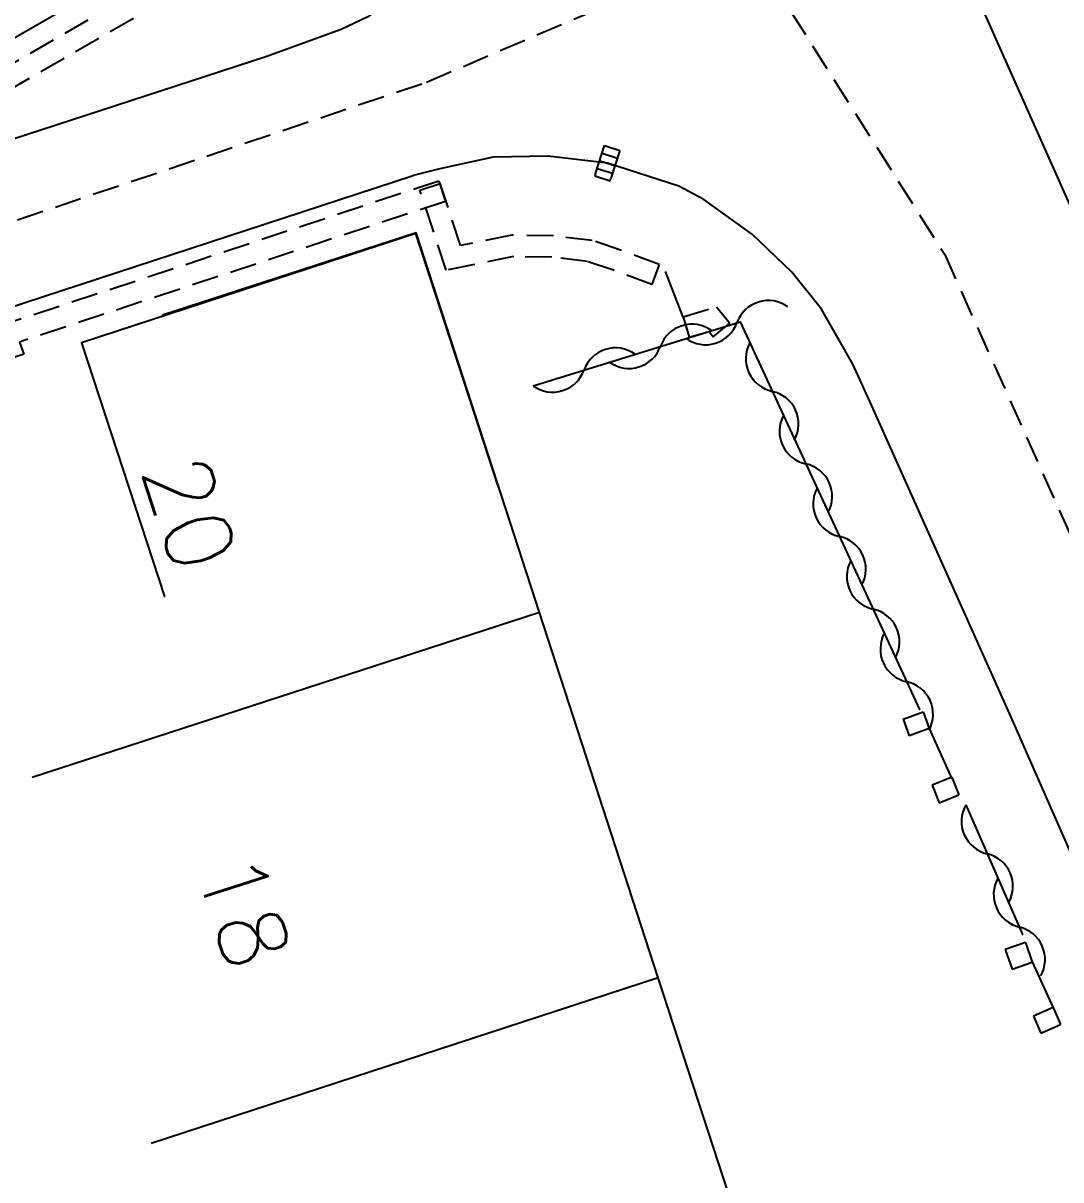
# Model space of a CAD drawing. Header units: millimetres. Extents: x 134000 to 135000, y 131000 to 132000.
# Drawn here: x 134262.56 to 134282.01, y 131414.21 to 131435.9 of the extents above; entities that cross this region are included whole.
import ezdxf
from ezdxf.enums import TextEntityAlignment as Align

# ---------------------------------------------------------------- set-up
doc = ezdxf.new("R2010")
doc.units = ezdxf.units.MM
doc.linetypes.add('DASHED', pattern=[0.75, 0.5, -0.25])
doc.layers.get('0').update_dxf_attribs({"linetype": 'CONTINUOUS'})
for name, color, linetype in [('W0001', 6, 'DASHED'), ('W0008', 7, 'CONTINUOUS'), ('W0100', 7, 'CONTINUOUS'), ('W0105', 7, 'CONTINUOUS'), ('W0112', 1, 'DASHED'), ('W0310', 3, 'CONTINUOUS'), ('W0400', 7, 'CONTINUOUS'), ('W0991', 7, 'CONTINUOUS'), ('W1102', 7, 'CONTINUOUS')]:
    doc.layers.add(name, color=color, linetype=linetype)
doc.styles.get("Standard").update_dxf_attribs({"font": 'romans.shx', "width": 0.85})

# ---------------------------------------------------------------- blocks, each defined once
blk = doc.blocks.new('T400')
for p, q in [((-0.15, 0.3), (0.15, 0.3)), ((-0.15, -0.25), (-0.15, 0.3)), ((0.15, 0.3), (0.15, -0.25)), ((-0.15, 0.15), (0.15, 0.15)), ((-0.15, 0), (0.15, 0)), ((-0.15, -0.15), (0.15, -0.15)), ((-0.15, -0.25), (-0.15, -0.3)), ((-0.15, -0.3), (0.15, -0.3)), ((0.15, -0.3), (0.15, -0.25))]:
    blk.add_line(p, q)
blk = doc.blocks.new('t310o')
at = {"color": 0, "linetype": 'Continuous'}
for centre, start, end in [((0.5, -0.375), 36.8699, 143.1303), ((-0.5, 0.375), 216.8699, 323.1304)]:
    blk.add_arc(centre, 0.625, start, end, dxfattribs=at)

msp = doc.modelspace()

# ---------------------------------------------------------------- linework, layer by layer
at = {"layer": 'W0001'}
for points in [[(134264.713, 131462.062), (134269.294, 131454.356), (134274.122, 131444.494), (134276.155, 131437.378), (134279.836, 131431.562), (134292.24, 131403.859), (134298.388, 131390.024), (134300.942, 131383.918), (134304.039, 131376.07), (134310.323, 131359.694), (134326.292, 131341.759)], [(134130.036, 131341.852), (134133.158, 131344.527), (134135.776, 131346.514), (134147.01, 131354.496), (134156.655, 131361.328), (134160.164, 131364.318), (134163.596, 131367.916), (134168.082, 131372.26), (134174.206, 131376.706), (134191.15, 131388.734), (134222.086, 131410.692), (134236.134, 131420.666), (134240.456, 131423.624), (134245.467, 131426.29), (134250.698, 131428.331), (134259.606, 131431.258), (134270.122, 131434.798), (134276.155, 131437.378)]]:
    msp.add_lwpolyline(points, dxfattribs=at)
at = {"layer": 'W0008'}
for points in [[(134295.372, 131402.919), (134292.927, 131408.339), (134286.678, 131422.413), (134279.344, 131438.879), (134279.144, 131439.333), (134276.088, 131446.222), (134274.951, 131448.668), (134273.451, 131451.727), (134270.866, 131456.681), (134269.03, 131459.781), (134267.466, 131462.312), (134266.924, 131463.184)], [(134262.596, 131460.797), (134263.194, 131459.829), (134264.36, 131457.978), (134267.256, 131452.959), (134269.043, 131449.51), (134271.614, 131444.133), (134271.958, 131443.169), (134272.151, 131441.956), (134272.17, 131441.109), (134272.122, 131440.592), (134271.687, 131439.113), (134270.916, 131437.754), (134269.834, 131436.639), (134269.016, 131436.021), (134268.521, 131435.782), (134267.107, 131435.27), (134259.237, 131432.707)], [(134297.378, 131385.855), (134296.146, 131388.923), (134295.61, 131390.262), (134294.105, 131393.575), (134289.015, 131405.037), (134288.764, 131405.619), (134283.615, 131417.13), (134281.081, 131422.889), (134278.467, 131428.729), (134278.115, 131429.509), (134277.527, 131430.537), (134276.971, 131431.235), (134276.234, 131431.939), (134275.318, 131432.595), (134274.852, 131432.844), (134273.51, 131433.277), (134272.403, 131433.409), (134271.368, 131433.39), (134270.366, 131433.172), (134269.872, 131433.045)], [(134214.868, 131403.748), (134228.174, 131413.183), (134237.611, 131419.888), (134241.171, 131422.319), (134243.655, 131423.774), (134245.341, 131424.606), (134247.268, 131425.459), (134249.829, 131426.464), (134252.162, 131427.255), (134269.872, 131433.045)]]:
    msp.add_lwpolyline(points, dxfattribs=at)
at = {"layer": 'W0100'}
for points in [[(134267.037, 131438.3), (134260.21, 131434.368), (134257.714, 131438.701)], [(134271.471, 131427.204), (134269.916, 131431.956), (134263.65, 131429.906), (134265.205, 131425.154), (134265.205, 131425.154), (134265.205, 131425.154), (134265.205, 131425.154), (134265.205, 131425.154), (134265.205, 131425.154), (134265.205, 131425.154), (134265.205, 131425.154), (134265.205, 131425.154), (134265.205, 131425.154), (134265.205, 131425.154), (134265.205, 131425.154), (134265.205, 131425.154), (134265.205, 131425.154), (134265.205, 131425.154), (134265.205, 131425.154), (134265.205, 131425.154), (134265.205, 131425.154), (134265.205, 131425.154), (134265.205, 131425.154), (134265.205, 131425.154), (134265.205, 131425.154), (134265.205, 131425.154), (134265.205, 131425.154), (134265.205, 131425.154), (134265.205, 131425.154), (134265.205, 131425.154), (134265.205, 131425.154), (134265.205, 131425.154), (134265.205, 131425.154), (134265.205, 131425.154), (134265.205, 131425.154), (134265.205, 131425.154), (134265.205, 131425.154), (134265.205, 131425.154), (134265.205, 131425.154), (134265.205, 131425.154), (134265.205, 131425.154), (134265.205, 131425.154), (134265.205, 131425.154), (134265.205, 131425.154), (134265.205, 131425.154), (134265.205, 131425.154), (134265.205, 131425.154), (134265.205, 131425.154), (134265.205, 131425.154), (134265.205, 131425.154), (134265.205, 131425.154), (134265.205, 131425.154), (134265.205, 131425.154), (134265.205, 131425.154), (134265.205, 131425.154), (134265.205, 131425.154), (134265.205, 131425.154), (134265.205, 131425.154), (134265.205, 131425.154), (134265.205, 131425.154), (134265.205, 131425.154), (134265.205, 131425.154), (134265.205, 131425.154), (134265.205, 131425.154), (134265.205, 131425.154), (134265.205, 131425.154), (134265.205, 131425.154), (134265.205, 131425.154), (134265.205, 131425.154), (134265.205, 131425.154), (134265.205, 131425.154), (134265.205, 131425.154), (134265.205, 131425.154), (134265.205, 131425.154), (134265.205, 131425.154), (134265.205, 131425.154), (134265.205, 131425.154), (134265.205, 131425.154), (134265.205, 131425.154), (134265.205, 131425.154), (134265.205, 131425.154), (134265.205, 131425.154), (134265.205, 131425.154), (134265.205, 131425.154), (134265.205, 131425.154), (134265.205, 131425.154), (134265.205, 131425.154), (134265.205, 131425.154), (134265.205, 131425.154), (134265.205, 131425.154), (134265.205, 131425.154), (134265.205, 131425.154), (134265.205, 131425.154), (134265.205, 131425.154), (134265.205, 131425.154), (134265.205, 131425.154), (134265.205, 131425.154), (134265.205, 131425.154), (134265.205, 131425.154), (134265.205, 131425.154), (134265.205, 131425.154), (134265.205, 131425.154), (134265.205, 131425.154), (134265.205, 131425.154), (134265.205, 131425.154), (134265.205, 131425.154), (134265.205, 131425.154), (134265.205, 131425.154), (134265.205, 131425.154), (134265.205, 131425.154), (134265.205, 131425.154), (134265.205, 131425.154), (134265.205, 131425.154), (134265.205, 131425.154), (134265.205, 131425.154), (134265.205, 131425.154), (134265.205, 131425.154), (134265.205, 131425.154), (134265.205, 131425.154), (134265.205, 131425.154)], [(134276.719, 131411.083), (134274.463, 131417.999), (134272.236, 131424.849), (134269.927, 131431.968), (134265.171, 131430.425), (134265.171, 131430.425), (134265.171, 131430.425), (134265.171, 131430.425), (134265.171, 131430.425), (134265.171, 131430.425), (134265.171, 131430.425), (134265.171, 131430.425), (134265.171, 131430.425), (134265.171, 131430.425), (134265.171, 131430.425), (134265.171, 131430.425), (134265.171, 131430.425), (134265.171, 131430.425), (134265.171, 131430.425), (134265.171, 131430.425), (134265.171, 131430.425), (134265.171, 131430.425), (134265.171, 131430.425), (134265.171, 131430.425), (134265.171, 131430.425), (134265.171, 131430.425), (134265.171, 131430.425), (134265.171, 131430.425), (134265.171, 131430.425), (134265.171, 131430.425), (134265.171, 131430.425), (134265.171, 131430.425), (134265.171, 131430.425), (134265.171, 131430.425), (134265.171, 131430.425), (134265.171, 131430.425), (134265.171, 131430.425), (134265.171, 131430.425), (134265.171, 131430.425), (134265.171, 131430.425), (134265.171, 131430.425), (134265.171, 131430.425), (134265.171, 131430.425), (134265.171, 131430.425), (134265.171, 131430.425), (134265.171, 131430.425), (134265.171, 131430.425), (134265.171, 131430.425), (134265.171, 131430.425), (134265.171, 131430.425), (134265.171, 131430.425), (134265.171, 131430.425), (134265.171, 131430.425), (134265.171, 131430.425), (134265.171, 131430.425), (134265.171, 131430.425), (134265.171, 131430.425), (134265.171, 131430.425), (134265.171, 131430.425), (134265.171, 131430.425), (134265.171, 131430.425), (134265.171, 131430.425), (134265.171, 131430.425), (134265.171, 131430.425), (134265.171, 131430.425), (134265.171, 131430.425), (134265.171, 131430.425), (134265.171, 131430.425), (134265.171, 131430.425), (134265.171, 131430.425), (134265.171, 131430.425), (134265.171, 131430.425), (134265.171, 131430.425), (134265.171, 131430.425), (134265.171, 131430.425), (134265.171, 131430.425), (134265.171, 131430.425), (134265.171, 131430.425), (134265.171, 131430.425), (134265.171, 131430.425), (134265.171, 131430.425), (134265.171, 131430.425), (134265.171, 131430.425), (134265.171, 131430.425), (134265.171, 131430.425), (134265.171, 131430.425), (134265.171, 131430.425), (134265.171, 131430.425), (134265.171, 131430.425), (134265.171, 131430.425), (134265.171, 131430.425), (134265.171, 131430.425), (134265.171, 131430.425), (134265.171, 131430.425), (134265.171, 131430.425), (134265.171, 131430.425), (134265.171, 131430.425), (134265.171, 131430.425), (134265.171, 131430.425), (134265.171, 131430.425), (134265.171, 131430.425), (134265.171, 131430.425), (134265.171, 131430.425), (134265.171, 131430.425), (134265.171, 131430.425), (134265.171, 131430.425), (134265.171, 131430.425), (134265.171, 131430.425), (134265.171, 131430.425), (134265.171, 131430.425), (134265.171, 131430.425), (134265.171, 131430.425), (134265.171, 131430.425), (134265.171, 131430.425), (134265.171, 131430.425), (134265.171, 131430.425), (134265.171, 131430.425), (134265.171, 131430.425)]]:
    msp.add_lwpolyline(points, dxfattribs=at)
at = {"layer": 'W0105'}
for p, q in [((134274.597, 131431.248), (134274.927, 131430.391)), ((134279.546, 131422.677), (134279.971, 131421.736)), ((134281.478, 131418.3), (134281.869, 131417.441))]:
    msp.add_line(p, q, dxfattribs=at)
at = {"layer": 'W0112'}
for p, q in [((134279.058, 131422.851), (134279.434, 131422.987)), ((134279.058, 131422.851), (134279.17, 131422.541)), ((134279.434, 131422.987), (134279.546, 131422.677)), ((134279.546, 131422.677), (134279.17, 131422.541))]:
    msp.add_line(p, q, dxfattribs=at)
for points in [[(134259.44, 131433.591), (134259.681, 131433.648), (134260.195, 131433.904), (134261.392, 131434.593), (134267.531, 131438.133)], [(134259.113, 131433.102), (134259.819, 131433.269), (134260.384, 131433.552), (134261.591, 131434.246), (134267.731, 131437.786)], [(134270.352, 131432.941), (134270.477, 131432.561), (134262.485, 131429.923), (134262.571, 131429.697), (134248.436, 131425.059)], [(134270.352, 131432.941), (134261.962, 131430.172)], [(134274.481, 131431.377), (134274.342, 131431.002), (134273.624, 131431.268), (134273.137, 131431.434), (134272.472, 131431.514), (134271.753, 131431.525), (134270.489, 131431.27), (134269.995, 131432.769), (134270.374, 131432.894), (134270.374, 131432.894), (134270.374, 131432.894), (134270.374, 131432.894), (134270.374, 131432.894), (134270.374, 131432.894), (134270.374, 131432.894), (134270.374, 131432.894), (134270.374, 131432.894), (134270.374, 131432.894), (134270.374, 131432.894), (134270.374, 131432.894), (134270.374, 131432.894), (134270.374, 131432.894), (134270.374, 131432.894), (134270.374, 131432.894), (134270.374, 131432.894), (134270.374, 131432.894), (134270.374, 131432.894), (134270.374, 131432.894), (134270.374, 131432.894), (134270.374, 131432.894), (134270.374, 131432.894), (134270.374, 131432.894), (134270.374, 131432.894), (134270.374, 131432.894), (134270.374, 131432.894), (134270.374, 131432.894), (134270.374, 131432.894), (134270.374, 131432.894), (134270.374, 131432.894), (134270.374, 131432.894), (134270.374, 131432.894), (134270.374, 131432.894), (134270.374, 131432.894), (134270.374, 131432.894), (134270.374, 131432.894), (134270.374, 131432.894), (134270.374, 131432.894), (134270.374, 131432.894), (134270.374, 131432.894), (134270.374, 131432.894), (134270.374, 131432.894), (134270.374, 131432.894), (134270.374, 131432.894), (134270.374, 131432.894), (134270.374, 131432.894), (134270.374, 131432.894), (134270.374, 131432.894), (134270.374, 131432.894), (134270.374, 131432.894), (134270.374, 131432.894), (134270.374, 131432.894), (134270.374, 131432.894), (134270.374, 131432.894), (134270.374, 131432.894), (134270.374, 131432.894), (134270.374, 131432.894), (134270.374, 131432.894), (134270.374, 131432.894), (134270.374, 131432.894), (134270.374, 131432.894), (134270.374, 131432.894), (134270.374, 131432.894), (134270.374, 131432.894), (134270.374, 131432.894), (134270.374, 131432.894), (134270.374, 131432.894), (134270.374, 131432.894), (134270.374, 131432.894), (134270.374, 131432.894), (134270.374, 131432.894), (134270.374, 131432.894), (134270.374, 131432.894), (134270.374, 131432.894), (134270.374, 131432.894), (134270.374, 131432.894), (134270.374, 131432.894), (134270.374, 131432.894), (134270.374, 131432.894), (134270.374, 131432.894), (134270.374, 131432.894), (134270.374, 131432.894), (134270.374, 131432.894), (134270.374, 131432.894), (134270.374, 131432.894), (134270.374, 131432.894), (134270.374, 131432.894), (134270.374, 131432.894), (134270.374, 131432.894), (134270.374, 131432.894), (134270.374, 131432.894), (134270.374, 131432.894), (134270.374, 131432.894), (134270.374, 131432.894), (134270.374, 131432.894), (134270.374, 131432.894), (134270.374, 131432.894), (134270.374, 131432.894), (134270.374, 131432.894), (134270.374, 131432.894), (134270.374, 131432.894), (134270.374, 131432.894), (134270.374, 131432.894), (134270.374, 131432.894), (134270.374, 131432.894), (134270.374, 131432.894), (134270.374, 131432.894), (134270.374, 131432.894), (134270.374, 131432.894), (134270.374, 131432.894), (134270.374, 131432.894)], [(134274.481, 131431.377), (134273.758, 131431.645), (134273.227, 131431.826), (134272.499, 131431.914), (134271.716, 131431.926), (134270.758, 131431.732), (134270.374, 131432.894), (134270.374, 131432.894), (134270.374, 131432.894), (134270.374, 131432.894), (134270.374, 131432.894), (134270.374, 131432.894), (134270.374, 131432.894), (134270.374, 131432.894), (134270.374, 131432.894), (134270.374, 131432.894), (134270.374, 131432.894), (134270.374, 131432.894), (134270.374, 131432.894), (134270.374, 131432.894), (134270.374, 131432.894), (134270.374, 131432.894), (134270.374, 131432.894), (134270.374, 131432.894), (134270.374, 131432.894), (134270.374, 131432.894), (134270.374, 131432.894), (134270.374, 131432.894), (134270.374, 131432.894), (134270.374, 131432.894), (134270.374, 131432.894), (134270.374, 131432.894), (134270.374, 131432.894), (134270.374, 131432.894), (134270.374, 131432.894), (134270.374, 131432.894), (134270.374, 131432.894), (134270.374, 131432.894), (134270.374, 131432.894), (134270.374, 131432.894), (134270.374, 131432.894), (134270.374, 131432.894), (134270.374, 131432.894), (134270.374, 131432.894), (134270.374, 131432.894), (134270.374, 131432.894), (134270.374, 131432.894), (134270.374, 131432.894), (134270.374, 131432.894), (134270.374, 131432.894), (134270.374, 131432.894), (134270.374, 131432.894), (134270.374, 131432.894), (134270.374, 131432.894), (134270.374, 131432.894), (134270.374, 131432.894), (134270.374, 131432.894), (134270.374, 131432.894), (134270.374, 131432.894), (134270.374, 131432.894), (134270.374, 131432.894), (134270.374, 131432.894), (134270.374, 131432.894), (134270.374, 131432.894), (134270.374, 131432.894), (134270.374, 131432.894), (134270.374, 131432.894), (134270.374, 131432.894), (134270.374, 131432.894), (134270.374, 131432.894), (134270.374, 131432.894), (134270.374, 131432.894), (134270.374, 131432.894), (134270.374, 131432.894), (134270.374, 131432.894), (134270.374, 131432.894), (134270.374, 131432.894), (134270.374, 131432.894), (134270.374, 131432.894), (134270.374, 131432.894), (134270.374, 131432.894), (134270.374, 131432.894), (134270.374, 131432.894), (134270.374, 131432.894), (134270.374, 131432.894), (134270.374, 131432.894), (134270.374, 131432.894), (134270.374, 131432.894), (134270.374, 131432.894), (134270.374, 131432.894), (134270.374, 131432.894), (134270.374, 131432.894), (134270.374, 131432.894), (134270.374, 131432.894), (134270.374, 131432.894), (134270.374, 131432.894), (134270.374, 131432.894), (134270.374, 131432.894), (134270.374, 131432.894), (134270.374, 131432.894), (134270.374, 131432.894), (134270.374, 131432.894), (134270.374, 131432.894), (134270.374, 131432.894), (134270.374, 131432.894), (134270.374, 131432.894), (134270.374, 131432.894), (134270.374, 131432.894), (134270.374, 131432.894), (134270.374, 131432.894), (134270.374, 131432.894), (134270.374, 131432.894), (134270.374, 131432.894), (134270.374, 131432.894), (134270.374, 131432.894), (134270.374, 131432.894), (134270.374, 131432.894), (134270.374, 131432.894), (134270.374, 131432.894), (134270.374, 131432.894)], [(134274.93, 131430.395), (134275.557, 131430.582), (134275.807, 131430.277), (134275.807, 131430.277), (134275.807, 131430.277), (134275.807, 131430.277), (134275.807, 131430.277), (134275.807, 131430.277), (134275.807, 131430.277), (134275.807, 131430.277), (134275.807, 131430.277), (134275.807, 131430.277), (134275.807, 131430.277), (134275.807, 131430.277), (134275.807, 131430.277), (134275.807, 131430.277), (134275.807, 131430.277), (134275.807, 131430.277), (134275.807, 131430.277), (134275.807, 131430.277), (134275.807, 131430.277), (134275.807, 131430.277), (134275.807, 131430.277), (134275.807, 131430.277), (134275.807, 131430.277), (134275.807, 131430.277), (134275.807, 131430.277), (134275.807, 131430.277), (134275.807, 131430.277), (134275.807, 131430.277), (134275.807, 131430.277), (134275.807, 131430.277), (134275.807, 131430.277), (134275.807, 131430.277), (134275.807, 131430.277), (134275.807, 131430.277), (134275.807, 131430.277), (134275.807, 131430.277), (134275.807, 131430.277), (134275.807, 131430.277), (134275.807, 131430.277), (134275.807, 131430.277), (134275.807, 131430.277), (134275.807, 131430.277), (134275.807, 131430.277), (134275.807, 131430.277), (134275.807, 131430.277), (134275.807, 131430.277), (134275.807, 131430.277), (134275.807, 131430.277), (134275.807, 131430.277), (134275.807, 131430.277), (134275.807, 131430.277), (134275.807, 131430.277), (134275.807, 131430.277), (134275.807, 131430.277), (134275.807, 131430.277), (134275.807, 131430.277), (134275.807, 131430.277), (134275.807, 131430.277), (134275.807, 131430.277), (134275.807, 131430.277), (134275.807, 131430.277), (134275.807, 131430.277), (134275.807, 131430.277), (134275.807, 131430.277), (134275.807, 131430.277), (134275.807, 131430.277), (134275.807, 131430.277), (134275.807, 131430.277), (134275.807, 131430.277), (134275.807, 131430.277), (134275.807, 131430.277), (134275.807, 131430.277), (134275.807, 131430.277), (134275.807, 131430.277), (134275.807, 131430.277), (134275.807, 131430.277), (134275.807, 131430.277), (134275.807, 131430.277), (134275.807, 131430.277), (134275.807, 131430.277), (134275.807, 131430.277), (134275.807, 131430.277), (134275.807, 131430.277), (134275.807, 131430.277), (134275.807, 131430.277), (134275.807, 131430.277), (134275.807, 131430.277), (134275.807, 131430.277), (134275.807, 131430.277), (134275.807, 131430.277), (134275.807, 131430.277), (134275.807, 131430.277), (134275.807, 131430.277), (134275.807, 131430.277), (134275.807, 131430.277), (134275.807, 131430.277), (134275.807, 131430.277), (134275.807, 131430.277), (134275.807, 131430.277), (134275.807, 131430.277), (134275.807, 131430.277), (134275.807, 131430.277), (134275.807, 131430.277), (134275.807, 131430.277), (134275.807, 131430.277), (134275.807, 131430.277), (134275.807, 131430.277), (134275.807, 131430.277), (134275.807, 131430.277), (134275.807, 131430.277), (134275.807, 131430.277), (134275.807, 131430.277), (134275.807, 131430.277), (134275.807, 131430.277), (134275.807, 131430.277), (134275.807, 131430.277), (134275.807, 131430.277), (134275.807, 131430.277)], [(134274.93, 131430.395), (134275.044, 131430.012), (134275.416, 131430.123), (134275.497, 131430.023), (134275.807, 131430.277), (134275.807, 131430.277), (134275.807, 131430.277), (134275.807, 131430.277), (134275.807, 131430.277), (134275.807, 131430.277), (134275.807, 131430.277), (134275.807, 131430.277), (134275.807, 131430.277), (134275.807, 131430.277), (134275.807, 131430.277), (134275.807, 131430.277), (134275.807, 131430.277), (134275.807, 131430.277), (134275.807, 131430.277), (134275.807, 131430.277), (134275.807, 131430.277), (134275.807, 131430.277), (134275.807, 131430.277), (134275.807, 131430.277), (134275.807, 131430.277), (134275.807, 131430.277), (134275.807, 131430.277), (134275.807, 131430.277), (134275.807, 131430.277), (134275.807, 131430.277), (134275.807, 131430.277), (134275.807, 131430.277), (134275.807, 131430.277), (134275.807, 131430.277), (134275.807, 131430.277), (134275.807, 131430.277), (134275.807, 131430.277), (134275.807, 131430.277), (134275.807, 131430.277), (134275.807, 131430.277), (134275.807, 131430.277), (134275.807, 131430.277), (134275.807, 131430.277), (134275.807, 131430.277), (134275.807, 131430.277), (134275.807, 131430.277), (134275.807, 131430.277), (134275.807, 131430.277), (134275.807, 131430.277), (134275.807, 131430.277), (134275.807, 131430.277), (134275.807, 131430.277), (134275.807, 131430.277), (134275.807, 131430.277), (134275.807, 131430.277), (134275.807, 131430.277), (134275.807, 131430.277), (134275.807, 131430.277), (134275.807, 131430.277), (134275.807, 131430.277), (134275.807, 131430.277), (134275.807, 131430.277), (134275.807, 131430.277), (134275.807, 131430.277), (134275.807, 131430.277), (134275.807, 131430.277), (134275.807, 131430.277), (134275.807, 131430.277), (134275.807, 131430.277), (134275.807, 131430.277), (134275.807, 131430.277), (134275.807, 131430.277), (134275.807, 131430.277), (134275.807, 131430.277), (134275.807, 131430.277), (134275.807, 131430.277), (134275.807, 131430.277), (134275.807, 131430.277), (134275.807, 131430.277), (134275.807, 131430.277), (134275.807, 131430.277), (134275.807, 131430.277), (134275.807, 131430.277), (134275.807, 131430.277), (134275.807, 131430.277), (134275.807, 131430.277), (134275.807, 131430.277), (134275.807, 131430.277), (134275.807, 131430.277), (134275.807, 131430.277), (134275.807, 131430.277), (134275.807, 131430.277), (134275.807, 131430.277), (134275.807, 131430.277), (134275.807, 131430.277), (134275.807, 131430.277), (134275.807, 131430.277), (134275.807, 131430.277), (134275.807, 131430.277), (134275.807, 131430.277), (134275.807, 131430.277), (134275.807, 131430.277), (134275.807, 131430.277), (134275.807, 131430.277), (134275.807, 131430.277), (134275.807, 131430.277), (134275.807, 131430.277), (134275.807, 131430.277), (134275.807, 131430.277), (134275.807, 131430.277), (134275.807, 131430.277), (134275.807, 131430.277), (134275.807, 131430.277), (134275.807, 131430.277), (134275.807, 131430.277), (134275.807, 131430.277), (134275.807, 131430.277), (134275.807, 131430.277), (134275.807, 131430.277), (134275.807, 131430.277)], [(134279.971, 131421.763), (134279.599, 131421.616), (134279.731, 131421.282), (134280.103, 131421.43), (134280.103, 131421.43), (134280.103, 131421.43), (134280.103, 131421.43), (134280.103, 131421.43), (134280.103, 131421.43), (134280.103, 131421.43), (134280.103, 131421.43), (134280.103, 131421.43), (134280.103, 131421.43), (134280.103, 131421.43), (134280.103, 131421.43), (134280.103, 131421.43), (134280.103, 131421.43), (134280.103, 131421.43), (134280.103, 131421.43), (134280.103, 131421.43), (134280.103, 131421.43), (134280.103, 131421.43), (134280.103, 131421.43), (134280.103, 131421.43), (134280.103, 131421.43), (134280.103, 131421.43), (134280.103, 131421.43), (134280.103, 131421.43), (134280.103, 131421.43), (134280.103, 131421.43), (134280.103, 131421.43), (134280.103, 131421.43), (134280.103, 131421.43), (134280.103, 131421.43), (134280.103, 131421.43), (134280.103, 131421.43), (134280.103, 131421.43), (134280.103, 131421.43), (134280.103, 131421.43), (134280.103, 131421.43), (134280.103, 131421.43), (134280.103, 131421.43), (134280.103, 131421.43), (134280.103, 131421.43), (134280.103, 131421.43), (134280.103, 131421.43), (134280.103, 131421.43), (134280.103, 131421.43), (134280.103, 131421.43), (134280.103, 131421.43), (134280.103, 131421.43), (134280.103, 131421.43), (134280.103, 131421.43), (134280.103, 131421.43), (134280.103, 131421.43), (134280.103, 131421.43), (134280.103, 131421.43), (134280.103, 131421.43), (134280.103, 131421.43), (134280.103, 131421.43), (134280.103, 131421.43), (134280.103, 131421.43), (134280.103, 131421.43), (134280.103, 131421.43), (134280.103, 131421.43), (134280.103, 131421.43), (134280.103, 131421.43), (134280.103, 131421.43), (134280.103, 131421.43), (134280.103, 131421.43), (134280.103, 131421.43), (134280.103, 131421.43), (134280.103, 131421.43), (134280.103, 131421.43), (134280.103, 131421.43), (134280.103, 131421.43), (134280.103, 131421.43), (134280.103, 131421.43), (134280.103, 131421.43), (134280.103, 131421.43), (134280.103, 131421.43), (134280.103, 131421.43), (134280.103, 131421.43), (134280.103, 131421.43), (134280.103, 131421.43), (134280.103, 131421.43), (134280.103, 131421.43), (134280.103, 131421.43), (134280.103, 131421.43), (134280.103, 131421.43), (134280.103, 131421.43), (134280.103, 131421.43), (134280.103, 131421.43), (134280.103, 131421.43), (134280.103, 131421.43), (134280.103, 131421.43), (134280.103, 131421.43), (134280.103, 131421.43), (134280.103, 131421.43), (134280.103, 131421.43), (134280.103, 131421.43), (134280.103, 131421.43), (134280.103, 131421.43), (134280.103, 131421.43), (134280.103, 131421.43), (134280.103, 131421.43), (134280.103, 131421.43), (134280.103, 131421.43), (134280.103, 131421.43), (134280.103, 131421.43), (134280.103, 131421.43), (134280.103, 131421.43), (134280.103, 131421.43), (134280.103, 131421.43), (134280.103, 131421.43), (134280.103, 131421.43), (134280.103, 131421.43), (134280.103, 131421.43), (134280.103, 131421.43), (134280.103, 131421.43)], [(134279.971, 131421.763), (134280.103, 131421.43), (134280.103, 131421.43), (134280.103, 131421.43), (134280.103, 131421.43), (134280.103, 131421.43), (134280.103, 131421.43), (134280.103, 131421.43), (134280.103, 131421.43), (134280.103, 131421.43), (134280.103, 131421.43), (134280.103, 131421.43), (134280.103, 131421.43), (134280.103, 131421.43), (134280.103, 131421.43), (134280.103, 131421.43), (134280.103, 131421.43), (134280.103, 131421.43), (134280.103, 131421.43), (134280.103, 131421.43), (134280.103, 131421.43), (134280.103, 131421.43), (134280.103, 131421.43), (134280.103, 131421.43), (134280.103, 131421.43), (134280.103, 131421.43), (134280.103, 131421.43), (134280.103, 131421.43), (134280.103, 131421.43), (134280.103, 131421.43), (134280.103, 131421.43), (134280.103, 131421.43), (134280.103, 131421.43), (134280.103, 131421.43), (134280.103, 131421.43), (134280.103, 131421.43), (134280.103, 131421.43), (134280.103, 131421.43), (134280.103, 131421.43), (134280.103, 131421.43), (134280.103, 131421.43), (134280.103, 131421.43), (134280.103, 131421.43), (134280.103, 131421.43), (134280.103, 131421.43), (134280.103, 131421.43), (134280.103, 131421.43), (134280.103, 131421.43), (134280.103, 131421.43), (134280.103, 131421.43), (134280.103, 131421.43), (134280.103, 131421.43), (134280.103, 131421.43), (134280.103, 131421.43), (134280.103, 131421.43), (134280.103, 131421.43), (134280.103, 131421.43), (134280.103, 131421.43), (134280.103, 131421.43), (134280.103, 131421.43), (134280.103, 131421.43), (134280.103, 131421.43), (134280.103, 131421.43), (134280.103, 131421.43), (134280.103, 131421.43), (134280.103, 131421.43), (134280.103, 131421.43), (134280.103, 131421.43), (134280.103, 131421.43), (134280.103, 131421.43), (134280.103, 131421.43), (134280.103, 131421.43), (134280.103, 131421.43), (134280.103, 131421.43), (134280.103, 131421.43), (134280.103, 131421.43), (134280.103, 131421.43), (134280.103, 131421.43), (134280.103, 131421.43), (134280.103, 131421.43), (134280.103, 131421.43), (134280.103, 131421.43), (134280.103, 131421.43), (134280.103, 131421.43), (134280.103, 131421.43), (134280.103, 131421.43), (134280.103, 131421.43), (134280.103, 131421.43), (134280.103, 131421.43), (134280.103, 131421.43), (134280.103, 131421.43), (134280.103, 131421.43), (134280.103, 131421.43), (134280.103, 131421.43), (134280.103, 131421.43), (134280.103, 131421.43), (134280.103, 131421.43), (134280.103, 131421.43), (134280.103, 131421.43), (134280.103, 131421.43), (134280.103, 131421.43), (134280.103, 131421.43), (134280.103, 131421.43), (134280.103, 131421.43), (134280.103, 131421.43), (134280.103, 131421.43), (134280.103, 131421.43), (134280.103, 131421.43), (134280.103, 131421.43), (134280.103, 131421.43), (134280.103, 131421.43), (134280.103, 131421.43), (134280.103, 131421.43), (134280.103, 131421.43), (134280.103, 131421.43), (134280.103, 131421.43), (134280.103, 131421.43), (134280.103, 131421.43), (134280.103, 131421.43), (134280.103, 131421.43)], [(134281.349, 131418.663), (134280.972, 131418.53), (134281.101, 131418.163), (134281.478, 131418.296), (134281.478, 131418.296), (134281.478, 131418.296), (134281.478, 131418.296), (134281.478, 131418.296), (134281.478, 131418.296), (134281.478, 131418.296), (134281.478, 131418.296), (134281.478, 131418.296), (134281.478, 131418.296), (134281.478, 131418.296), (134281.478, 131418.296), (134281.478, 131418.296), (134281.478, 131418.296), (134281.478, 131418.296), (134281.478, 131418.296), (134281.478, 131418.296), (134281.478, 131418.296), (134281.478, 131418.296), (134281.478, 131418.296), (134281.478, 131418.296), (134281.478, 131418.296), (134281.478, 131418.296), (134281.478, 131418.296), (134281.478, 131418.296), (134281.478, 131418.296), (134281.478, 131418.296), (134281.478, 131418.296), (134281.478, 131418.296), (134281.478, 131418.296), (134281.478, 131418.296), (134281.478, 131418.296), (134281.478, 131418.296), (134281.478, 131418.296), (134281.478, 131418.296), (134281.478, 131418.296), (134281.478, 131418.296), (134281.478, 131418.296), (134281.478, 131418.296), (134281.478, 131418.296), (134281.478, 131418.296), (134281.478, 131418.296), (134281.478, 131418.296), (134281.478, 131418.296), (134281.478, 131418.296), (134281.478, 131418.296), (134281.478, 131418.296), (134281.478, 131418.296), (134281.478, 131418.296), (134281.478, 131418.296), (134281.478, 131418.296), (134281.478, 131418.296), (134281.478, 131418.296), (134281.478, 131418.296), (134281.478, 131418.296), (134281.478, 131418.296), (134281.478, 131418.296), (134281.478, 131418.296), (134281.478, 131418.296), (134281.478, 131418.296), (134281.478, 131418.296), (134281.478, 131418.296), (134281.478, 131418.296), (134281.478, 131418.296), (134281.478, 131418.296), (134281.478, 131418.296), (134281.478, 131418.296), (134281.478, 131418.296), (134281.478, 131418.296), (134281.478, 131418.296), (134281.478, 131418.296), (134281.478, 131418.296), (134281.478, 131418.296), (134281.478, 131418.296), (134281.478, 131418.296), (134281.478, 131418.296), (134281.478, 131418.296), (134281.478, 131418.296), (134281.478, 131418.296), (134281.478, 131418.296), (134281.478, 131418.296), (134281.478, 131418.296), (134281.478, 131418.296), (134281.478, 131418.296), (134281.478, 131418.296), (134281.478, 131418.296), (134281.478, 131418.296), (134281.478, 131418.296), (134281.478, 131418.296), (134281.478, 131418.296), (134281.478, 131418.296), (134281.478, 131418.296), (134281.478, 131418.296), (134281.478, 131418.296), (134281.478, 131418.296), (134281.478, 131418.296), (134281.478, 131418.296), (134281.478, 131418.296), (134281.478, 131418.296), (134281.478, 131418.296), (134281.478, 131418.296), (134281.478, 131418.296), (134281.478, 131418.296), (134281.478, 131418.296), (134281.478, 131418.296), (134281.478, 131418.296), (134281.478, 131418.296), (134281.478, 131418.296), (134281.478, 131418.296), (134281.478, 131418.296), (134281.478, 131418.296), (134281.478, 131418.296), (134281.478, 131418.296), (134281.478, 131418.296), (134281.478, 131418.296), (134281.478, 131418.296), (134281.478, 131418.296)], [(134281.349, 131418.663), (134281.478, 131418.296), (134281.478, 131418.296), (134281.478, 131418.296), (134281.478, 131418.296), (134281.478, 131418.296), (134281.478, 131418.296), (134281.478, 131418.296), (134281.478, 131418.296), (134281.478, 131418.296), (134281.478, 131418.296), (134281.478, 131418.296), (134281.478, 131418.296), (134281.478, 131418.296), (134281.478, 131418.296), (134281.478, 131418.296), (134281.478, 131418.296), (134281.478, 131418.296), (134281.478, 131418.296), (134281.478, 131418.296), (134281.478, 131418.296), (134281.478, 131418.296), (134281.478, 131418.296), (134281.478, 131418.296), (134281.478, 131418.296), (134281.478, 131418.296), (134281.478, 131418.296), (134281.478, 131418.296), (134281.478, 131418.296), (134281.478, 131418.296), (134281.478, 131418.296), (134281.478, 131418.296), (134281.478, 131418.296), (134281.478, 131418.296), (134281.478, 131418.296), (134281.478, 131418.296), (134281.478, 131418.296), (134281.478, 131418.296), (134281.478, 131418.296), (134281.478, 131418.296), (134281.478, 131418.296), (134281.478, 131418.296), (134281.478, 131418.296), (134281.478, 131418.296), (134281.478, 131418.296), (134281.478, 131418.296), (134281.478, 131418.296), (134281.478, 131418.296), (134281.478, 131418.296), (134281.478, 131418.296), (134281.478, 131418.296), (134281.478, 131418.296), (134281.478, 131418.296), (134281.478, 131418.296), (134281.478, 131418.296), (134281.478, 131418.296), (134281.478, 131418.296), (134281.478, 131418.296), (134281.478, 131418.296), (134281.478, 131418.296), (134281.478, 131418.296), (134281.478, 131418.296), (134281.478, 131418.296), (134281.478, 131418.296), (134281.478, 131418.296), (134281.478, 131418.296), (134281.478, 131418.296), (134281.478, 131418.296), (134281.478, 131418.296), (134281.478, 131418.296), (134281.478, 131418.296), (134281.478, 131418.296), (134281.478, 131418.296), (134281.478, 131418.296), (134281.478, 131418.296), (134281.478, 131418.296), (134281.478, 131418.296), (134281.478, 131418.296), (134281.478, 131418.296), (134281.478, 131418.296), (134281.478, 131418.296), (134281.478, 131418.296), (134281.478, 131418.296), (134281.478, 131418.296), (134281.478, 131418.296), (134281.478, 131418.296), (134281.478, 131418.296), (134281.478, 131418.296), (134281.478, 131418.296), (134281.478, 131418.296), (134281.478, 131418.296), (134281.478, 131418.296), (134281.478, 131418.296), (134281.478, 131418.296), (134281.478, 131418.296), (134281.478, 131418.296), (134281.478, 131418.296), (134281.478, 131418.296), (134281.478, 131418.296), (134281.478, 131418.296), (134281.478, 131418.296), (134281.478, 131418.296), (134281.478, 131418.296), (134281.478, 131418.296), (134281.478, 131418.296), (134281.478, 131418.296), (134281.478, 131418.296), (134281.478, 131418.296), (134281.478, 131418.296), (134281.478, 131418.296), (134281.478, 131418.296), (134281.478, 131418.296), (134281.478, 131418.296), (134281.478, 131418.296), (134281.478, 131418.296), (134281.478, 131418.296), (134281.478, 131418.296), (134281.478, 131418.296), (134281.478, 131418.296), (134281.478, 131418.296)], [(134281.868, 131417.444), (134281.502, 131417.285), (134281.641, 131416.964), (134282.008, 131417.124), (134282.008, 131417.124), (134282.008, 131417.124), (134282.008, 131417.124), (134282.008, 131417.124), (134282.008, 131417.124), (134282.008, 131417.124), (134282.008, 131417.124), (134282.008, 131417.124), (134282.008, 131417.124), (134282.008, 131417.124), (134282.008, 131417.124), (134282.008, 131417.124), (134282.008, 131417.124), (134282.008, 131417.124), (134282.008, 131417.124), (134282.008, 131417.124), (134282.008, 131417.124), (134282.008, 131417.124), (134282.008, 131417.124), (134282.008, 131417.124), (134282.008, 131417.124), (134282.008, 131417.124), (134282.008, 131417.124), (134282.008, 131417.124), (134282.008, 131417.124), (134282.008, 131417.124), (134282.008, 131417.124), (134282.008, 131417.124), (134282.008, 131417.124), (134282.008, 131417.124), (134282.008, 131417.124), (134282.008, 131417.124), (134282.008, 131417.124), (134282.008, 131417.124), (134282.008, 131417.124), (134282.008, 131417.124), (134282.008, 131417.124), (134282.008, 131417.124), (134282.008, 131417.124), (134282.008, 131417.124), (134282.008, 131417.124), (134282.008, 131417.124), (134282.008, 131417.124), (134282.008, 131417.124), (134282.008, 131417.124), (134282.008, 131417.124), (134282.008, 131417.124), (134282.008, 131417.124), (134282.008, 131417.124), (134282.008, 131417.124), (134282.008, 131417.124), (134282.008, 131417.124), (134282.008, 131417.124), (134282.008, 131417.124), (134282.008, 131417.124), (134282.008, 131417.124), (134282.008, 131417.124), (134282.008, 131417.124), (134282.008, 131417.124), (134282.008, 131417.124), (134282.008, 131417.124), (134282.008, 131417.124), (134282.008, 131417.124), (134282.008, 131417.124), (134282.008, 131417.124), (134282.008, 131417.124), (134282.008, 131417.124), (134282.008, 131417.124), (134282.008, 131417.124), (134282.008, 131417.124), (134282.008, 131417.124), (134282.008, 131417.124), (134282.008, 131417.124), (134282.008, 131417.124), (134282.008, 131417.124), (134282.008, 131417.124), (134282.008, 131417.124), (134282.008, 131417.124), (134282.008, 131417.124), (134282.008, 131417.124), (134282.008, 131417.124), (134282.008, 131417.124), (134282.008, 131417.124), (134282.008, 131417.124), (134282.008, 131417.124), (134282.008, 131417.124), (134282.008, 131417.124), (134282.008, 131417.124), (134282.008, 131417.124), (134282.008, 131417.124), (134282.008, 131417.124), (134282.008, 131417.124), (134282.008, 131417.124), (134282.008, 131417.124), (134282.008, 131417.124), (134282.008, 131417.124), (134282.008, 131417.124), (134282.008, 131417.124), (134282.008, 131417.124), (134282.008, 131417.124), (134282.008, 131417.124), (134282.008, 131417.124), (134282.008, 131417.124), (134282.008, 131417.124), (134282.008, 131417.124), (134282.008, 131417.124), (134282.008, 131417.124), (134282.008, 131417.124), (134282.008, 131417.124), (134282.008, 131417.124), (134282.008, 131417.124), (134282.008, 131417.124), (134282.008, 131417.124), (134282.008, 131417.124), (134282.008, 131417.124), (134282.008, 131417.124)], [(134281.868, 131417.444), (134282.008, 131417.124), (134282.008, 131417.124), (134282.008, 131417.124), (134282.008, 131417.124), (134282.008, 131417.124), (134282.008, 131417.124), (134282.008, 131417.124), (134282.008, 131417.124), (134282.008, 131417.124), (134282.008, 131417.124), (134282.008, 131417.124), (134282.008, 131417.124), (134282.008, 131417.124), (134282.008, 131417.124), (134282.008, 131417.124), (134282.008, 131417.124), (134282.008, 131417.124), (134282.008, 131417.124), (134282.008, 131417.124), (134282.008, 131417.124), (134282.008, 131417.124), (134282.008, 131417.124), (134282.008, 131417.124), (134282.008, 131417.124), (134282.008, 131417.124), (134282.008, 131417.124), (134282.008, 131417.124), (134282.008, 131417.124), (134282.008, 131417.124), (134282.008, 131417.124), (134282.008, 131417.124), (134282.008, 131417.124), (134282.008, 131417.124), (134282.008, 131417.124), (134282.008, 131417.124), (134282.008, 131417.124), (134282.008, 131417.124), (134282.008, 131417.124), (134282.008, 131417.124), (134282.008, 131417.124), (134282.008, 131417.124), (134282.008, 131417.124), (134282.008, 131417.124), (134282.008, 131417.124), (134282.008, 131417.124), (134282.008, 131417.124), (134282.008, 131417.124), (134282.008, 131417.124), (134282.008, 131417.124), (134282.008, 131417.124), (134282.008, 131417.124), (134282.008, 131417.124), (134282.008, 131417.124), (134282.008, 131417.124), (134282.008, 131417.124), (134282.008, 131417.124), (134282.008, 131417.124), (134282.008, 131417.124), (134282.008, 131417.124), (134282.008, 131417.124), (134282.008, 131417.124), (134282.008, 131417.124), (134282.008, 131417.124), (134282.008, 131417.124), (134282.008, 131417.124), (134282.008, 131417.124), (134282.008, 131417.124), (134282.008, 131417.124), (134282.008, 131417.124), (134282.008, 131417.124), (134282.008, 131417.124), (134282.008, 131417.124), (134282.008, 131417.124), (134282.008, 131417.124), (134282.008, 131417.124), (134282.008, 131417.124), (134282.008, 131417.124), (134282.008, 131417.124), (134282.008, 131417.124), (134282.008, 131417.124), (134282.008, 131417.124), (134282.008, 131417.124), (134282.008, 131417.124), (134282.008, 131417.124), (134282.008, 131417.124), (134282.008, 131417.124), (134282.008, 131417.124), (134282.008, 131417.124), (134282.008, 131417.124), (134282.008, 131417.124), (134282.008, 131417.124), (134282.008, 131417.124), (134282.008, 131417.124), (134282.008, 131417.124), (134282.008, 131417.124), (134282.008, 131417.124), (134282.008, 131417.124), (134282.008, 131417.124), (134282.008, 131417.124), (134282.008, 131417.124), (134282.008, 131417.124), (134282.008, 131417.124), (134282.008, 131417.124), (134282.008, 131417.124), (134282.008, 131417.124), (134282.008, 131417.124), (134282.008, 131417.124), (134282.008, 131417.124), (134282.008, 131417.124), (134282.008, 131417.124), (134282.008, 131417.124), (134282.008, 131417.124), (134282.008, 131417.124), (134282.008, 131417.124), (134282.008, 131417.124), (134282.008, 131417.124), (134282.008, 131417.124), (134282.008, 131417.124), (134282.008, 131417.124)]]:
    msp.add_lwpolyline(points, dxfattribs=at)
at = {"layer": 'W0310'}
for points in [[(134272.119, 131429.103), (134275.998, 131430.305), (134279.363, 131423.035), (134279.363, 131423.035), (134279.363, 131423.035), (134279.363, 131423.035), (134279.363, 131423.035), (134279.363, 131423.035), (134279.363, 131423.035), (134279.363, 131423.035), (134279.363, 131423.035), (134279.363, 131423.035), (134279.363, 131423.035), (134279.363, 131423.035), (134279.363, 131423.035), (134279.363, 131423.035), (134279.363, 131423.035), (134279.363, 131423.035), (134279.363, 131423.035), (134279.363, 131423.035), (134279.363, 131423.035), (134279.363, 131423.035), (134279.363, 131423.035), (134279.363, 131423.035), (134279.363, 131423.035), (134279.363, 131423.035), (134279.363, 131423.035), (134279.363, 131423.035), (134279.363, 131423.035), (134279.363, 131423.035), (134279.363, 131423.035), (134279.363, 131423.035), (134279.363, 131423.035), (134279.363, 131423.035), (134279.363, 131423.035), (134279.363, 131423.035), (134279.363, 131423.035), (134279.363, 131423.035), (134279.363, 131423.035), (134279.363, 131423.035), (134279.363, 131423.035), (134279.363, 131423.035), (134279.363, 131423.035), (134279.363, 131423.035), (134279.363, 131423.035), (134279.363, 131423.035), (134279.363, 131423.035), (134279.363, 131423.035), (134279.363, 131423.035), (134279.363, 131423.035), (134279.363, 131423.035), (134279.363, 131423.035), (134279.363, 131423.035), (134279.363, 131423.035), (134279.363, 131423.035), (134279.363, 131423.035), (134279.363, 131423.035), (134279.363, 131423.035), (134279.363, 131423.035), (134279.363, 131423.035), (134279.363, 131423.035), (134279.363, 131423.035), (134279.363, 131423.035), (134279.363, 131423.035), (134279.363, 131423.035), (134279.363, 131423.035), (134279.363, 131423.035), (134279.363, 131423.035), (134279.363, 131423.035), (134279.363, 131423.035), (134279.363, 131423.035), (134279.363, 131423.035), (134279.363, 131423.035), (134279.363, 131423.035), (134279.363, 131423.035), (134279.363, 131423.035), (134279.363, 131423.035), (134279.363, 131423.035), (134279.363, 131423.035), (134279.363, 131423.035), (134279.363, 131423.035), (134279.363, 131423.035), (134279.363, 131423.035), (134279.363, 131423.035), (134279.363, 131423.035), (134279.363, 131423.035), (134279.363, 131423.035), (134279.363, 131423.035), (134279.363, 131423.035), (134279.363, 131423.035), (134279.363, 131423.035), (134279.363, 131423.035), (134279.363, 131423.035), (134279.363, 131423.035), (134279.363, 131423.035), (134279.363, 131423.035), (134279.363, 131423.035), (134279.363, 131423.035), (134279.363, 131423.035), (134279.363, 131423.035), (134279.363, 131423.035)], [(134279.363, 131423.035), (134279.363, 131423.035), (134279.363, 131423.035), (134279.363, 131423.035), (134279.363, 131423.035), (134279.363, 131423.035), (134279.363, 131423.035), (134279.363, 131423.035), (134279.363, 131423.035), (134279.363, 131423.035), (134279.363, 131423.035), (134279.363, 131423.035), (134279.363, 131423.035), (134279.363, 131423.035), (134279.363, 131423.035), (134279.363, 131423.035), (134279.363, 131423.035), (134279.363, 131423.035), (134279.363, 131423.035), (134279.363, 131423.035)], [(134280.23, 131421.243), (134281.296, 131418.814), (134281.296, 131418.814), (134281.296, 131418.814), (134281.296, 131418.814), (134281.296, 131418.814), (134281.296, 131418.814), (134281.296, 131418.814), (134281.296, 131418.814), (134281.296, 131418.814), (134281.296, 131418.814), (134281.296, 131418.814), (134281.296, 131418.814), (134281.296, 131418.814), (134281.296, 131418.814), (134281.296, 131418.814), (134281.296, 131418.814), (134281.296, 131418.814), (134281.296, 131418.814), (134281.296, 131418.814), (134281.296, 131418.814), (134281.296, 131418.814), (134281.296, 131418.814), (134281.296, 131418.814), (134281.296, 131418.814), (134281.296, 131418.814), (134281.296, 131418.814), (134281.296, 131418.814), (134281.296, 131418.814), (134281.296, 131418.814), (134281.296, 131418.814), (134281.296, 131418.814), (134281.296, 131418.814), (134281.296, 131418.814), (134281.296, 131418.814), (134281.296, 131418.814), (134281.296, 131418.814), (134281.296, 131418.814), (134281.296, 131418.814), (134281.296, 131418.814), (134281.296, 131418.814), (134281.296, 131418.814), (134281.296, 131418.814), (134281.296, 131418.814), (134281.296, 131418.814), (134281.296, 131418.814), (134281.296, 131418.814), (134281.296, 131418.814), (134281.296, 131418.814), (134281.296, 131418.814), (134281.296, 131418.814), (134281.296, 131418.814), (134281.296, 131418.814), (134281.296, 131418.814), (134281.296, 131418.814), (134281.296, 131418.814), (134281.296, 131418.814), (134281.296, 131418.814), (134281.296, 131418.814), (134281.296, 131418.814), (134281.296, 131418.814), (134281.296, 131418.814), (134281.296, 131418.814), (134281.296, 131418.814), (134281.296, 131418.814), (134281.296, 131418.814), (134281.296, 131418.814), (134281.296, 131418.814), (134281.296, 131418.814), (134281.296, 131418.814), (134281.296, 131418.814), (134281.296, 131418.814), (134281.296, 131418.814), (134281.296, 131418.814), (134281.296, 131418.814), (134281.296, 131418.814), (134281.296, 131418.814), (134281.296, 131418.814), (134281.296, 131418.814), (134281.296, 131418.814), (134281.296, 131418.814), (134281.296, 131418.814), (134281.296, 131418.814), (134281.296, 131418.814), (134281.296, 131418.814), (134281.296, 131418.814), (134281.296, 131418.814), (134281.296, 131418.814), (134281.296, 131418.814), (134281.296, 131418.814), (134281.296, 131418.814), (134281.296, 131418.814), (134281.296, 131418.814), (134281.296, 131418.814), (134281.296, 131418.814), (134281.296, 131418.814), (134281.296, 131418.814), (134281.296, 131418.814), (134281.296, 131418.814), (134281.296, 131418.814), (134281.296, 131418.814)], [(134281.296, 131418.814), (134281.296, 131418.814), (134281.296, 131418.814), (134281.296, 131418.814), (134281.296, 131418.814), (134281.296, 131418.814), (134281.296, 131418.814), (134281.296, 131418.814), (134281.296, 131418.814), (134281.296, 131418.814), (134281.296, 131418.814), (134281.296, 131418.814), (134281.296, 131418.814), (134281.296, 131418.814), (134281.296, 131418.814), (134281.296, 131418.814), (134281.296, 131418.814), (134281.296, 131418.814), (134281.296, 131418.814), (134281.296, 131418.814)]]:
    msp.add_lwpolyline(points, dxfattribs=at)
at = {"layer": 'W1102'}
for p, q in [((134272.236, 131424.849), (134262.726, 131421.756)), ((134274.463, 131417.999), (134264.956, 131414.898))]:
    msp.add_line(p, q, dxfattribs=at)

# ---------------------------------------------------------------- block references
at = {"layer": 'W0310'}
for p, rotation in [((134275.94, 131430.287), 17.21687403572416), ((134274.507, 131429.843), 17.21687403572416), ((134276.602, 131428.999), 294.8375288329826), ((134273.074, 131429.399), 17.21687403572416), ((134277.233, 131427.638), 294.8375288329826), ((134277.863, 131426.277), 294.8375288329826), ((134278.493, 131424.915), 294.8375288329826), ((134279.123, 131423.554), 294.8375288329826), ((134280.632, 131420.327), 293.6949475674837), ((134281.235, 131418.954), 293.6949475674837)]:
    msp.add_blockref('t310o', p, dxfattribs=dict(at, rotation=rotation))
at = {"layer": 'W0400', "rotation": 342.1376034741167}
msp.add_blockref('T400', (134273.51, 131433.277), dxfattribs=at)

# ---------------------------------------------------------------- texts
at = {"layer": 'W0991'}
for s, rotation, p in [('20', 287.98, (134265.683, 131426.713)), ('18', 288.0076, (134266.693, 131419.259))]:
    msp.add_text(s, height=1.25, rotation=rotation, dxfattribs=at).set_placement(p, align=Align.MIDDLE)

doc.saveas('drawing.dxf')
